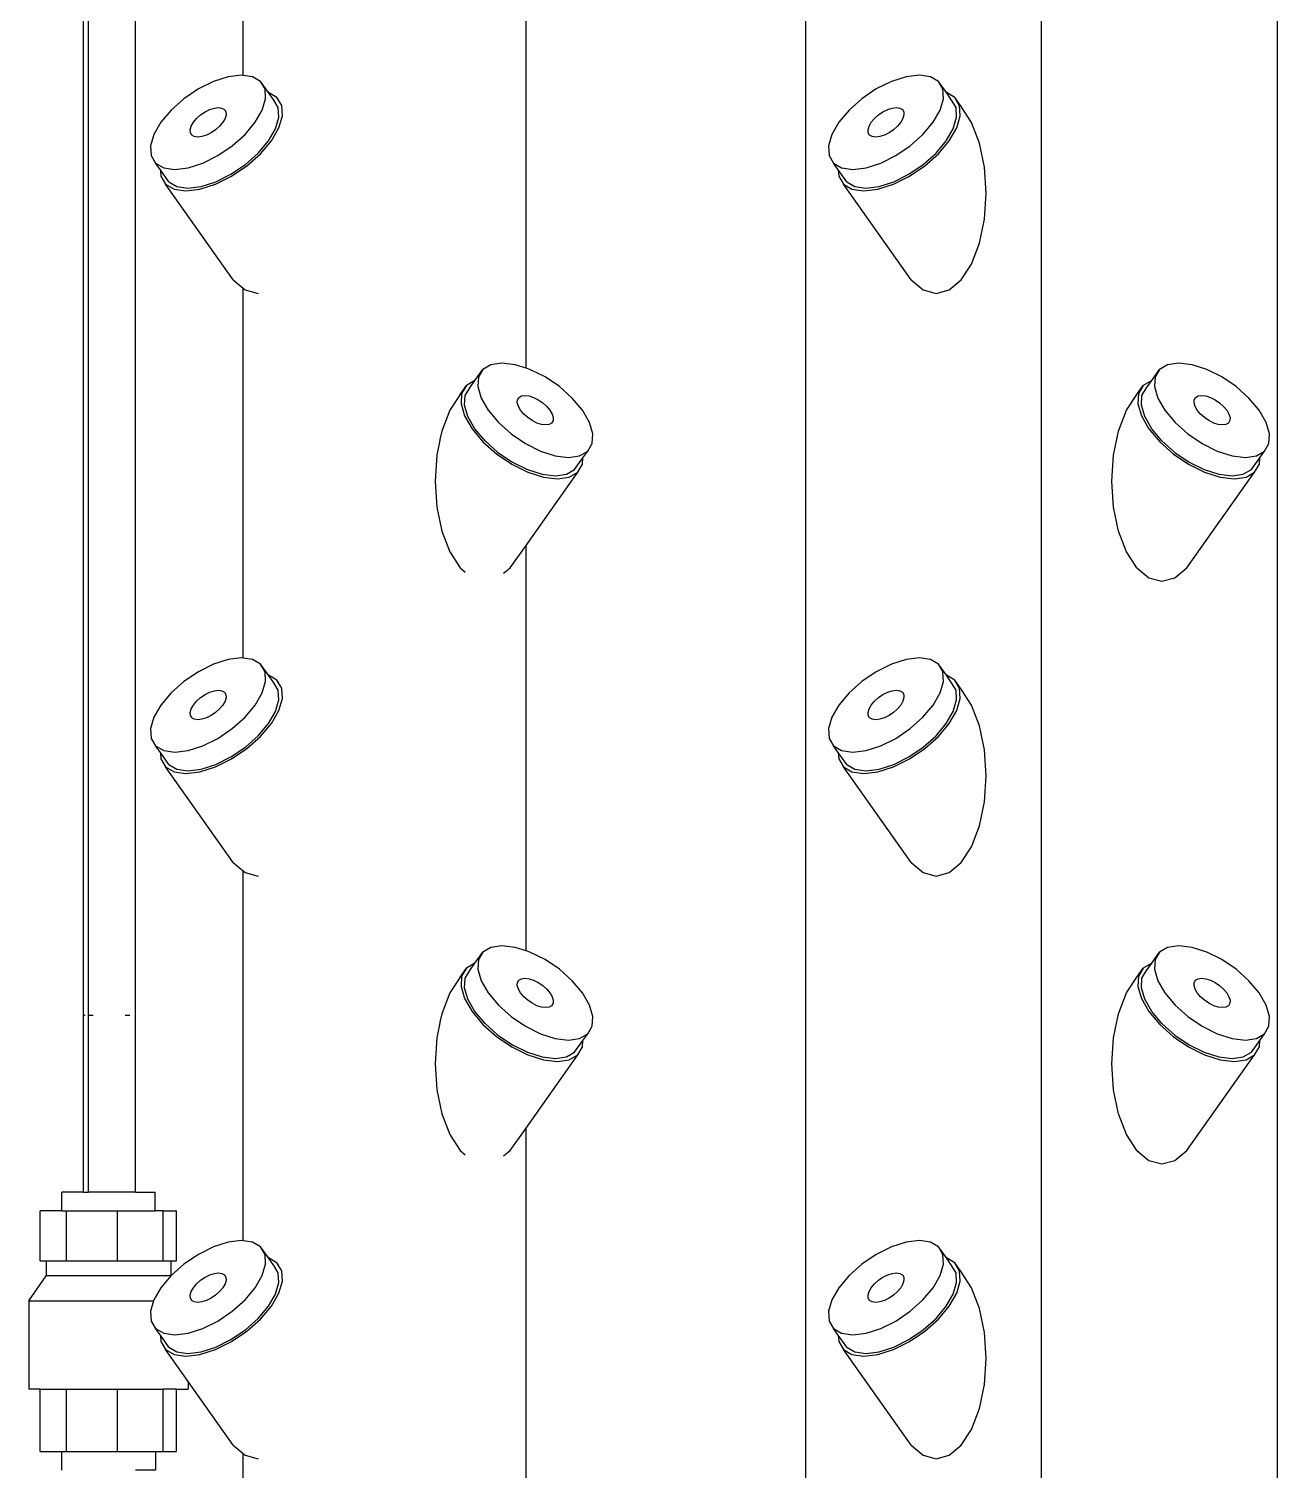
# Model space of a CAD drawing. Header units: metres. Extents: x -175 to 101, y -7 to 93.
# Drawn here: x 1.715 to 2.191, y 1.053 to 1.602 of the extents above; entities that cross this region are included whole.
import ezdxf

# ---------------------------------------------------------------- set-up
doc = ezdxf.new("R2010")
doc.units = ezdxf.units.M

msp = doc.modelspace()

# ---------------------------------------------------------------- linework, layer by layer
for p, q in [((1.73591, 1.22628), (1.73588, 2.05981)), ((1.73788, 1.22628), (1.73788, 2.05981)), ((1.75576, 1.15885), (1.75576, 2.05981)), ((2.01103, 0.0428), (2.01103, 1.98869)), ((2.10083, 0.0428), (2.10083, 1.98869)), ((2.19064, 1.98869), (2.19064, 0.0428)), ((1.7967, 1.5843), (1.7967, 1.72525)), ((1.9045, 1.47276), (1.9045, 1.6272)), ((1.78541, 1.58198), (1.77967, 1.57912)), ((1.79101, 1.58377), (1.78541, 1.58198)), ((1.79609, 1.58439), (1.79101, 1.58377)), ((1.7967, 1.5843), (1.79609, 1.58439)), ((1.80031, 1.58377), (1.7967, 1.5843)), ((1.80337, 1.58198), (1.80031, 1.58377)), ((1.80507, 1.57912), (1.80337, 1.58198)), ((1.80637, 1.57779), (1.80337, 1.58198)), ((2.04366, 1.58198), (2.03792, 1.57912)), ((2.04926, 1.58377), (2.04366, 1.58198)), ((2.05434, 1.58439), (2.04926, 1.58377)), ((2.05855, 1.58377), (2.05434, 1.58439)), ((2.06162, 1.58198), (2.05855, 1.58377)), ((2.06332, 1.57912), (2.06162, 1.58198)), ((2.06461, 1.57779), (2.06162, 1.58198)), ((1.77967, 1.57912), (1.77419, 1.5754)), ((1.8053, 1.5754), (1.80507, 1.57912)), ((1.80637, 1.57779), (1.80633, 1.57779)), ((1.80962, 1.57588), (1.80637, 1.57779)), ((1.80837, 1.57491), (1.80637, 1.57779)), ((2.03792, 1.57912), (2.03243, 1.5754)), ((2.06354, 1.5754), (2.06332, 1.57912)), ((2.06461, 1.57779), (2.06458, 1.57779)), ((2.06787, 1.57588), (2.06461, 1.57779)), ((2.06662, 1.57491), (2.06461, 1.57779)), ((1.76933, 1.57107), (1.76543, 1.56642)), ((1.77419, 1.5754), (1.76933, 1.57107)), ((1.78223, 1.57039), (1.78402, 1.57129)), ((1.78402, 1.57129), (1.78577, 1.57185)), ((1.78577, 1.57185), (1.78736, 1.57204)), ((1.78736, 1.57204), (1.78868, 1.57185)), ((1.78868, 1.57185), (1.78964, 1.57129)), ((1.78964, 1.57129), (1.79017, 1.57039)), ((1.80135, 1.56642), (1.80403, 1.57107)), ((1.80403, 1.57107), (1.8053, 1.5754)), ((1.81007, 1.57205), (1.80837, 1.57491)), ((1.81143, 1.57285), (1.80962, 1.57588)), ((1.81026, 1.57497), (1.80962, 1.57588)), ((1.8103, 1.56833), (1.81007, 1.57205)), ((1.81167, 1.5689), (1.81143, 1.57285)), ((2.02758, 1.57107), (2.02368, 1.56642)), ((2.03243, 1.5754), (2.02758, 1.57107)), ((2.04048, 1.57039), (2.04227, 1.57129)), ((2.04227, 1.57129), (2.04402, 1.57185)), ((2.04402, 1.57185), (2.04561, 1.57204)), ((2.04561, 1.57204), (2.04693, 1.57185)), ((2.04693, 1.57185), (2.04788, 1.57129)), ((2.04788, 1.57129), (2.04841, 1.57039)), ((2.0596, 1.56642), (2.06227, 1.57107)), ((2.06227, 1.57107), (2.06354, 1.5754)), ((2.06832, 1.57205), (2.06662, 1.57491)), ((2.06967, 1.57285), (2.06787, 1.57588)), ((2.07028, 1.57246), (2.06787, 1.57588)), ((2.06854, 1.56833), (2.06832, 1.57205)), ((2.06991, 1.5689), (2.06967, 1.57285)), ((2.07423, 1.5664), (2.07028, 1.57246)), ((1.76543, 1.56642), (1.76276, 1.56178)), ((1.77694, 1.56497), (1.77778, 1.56642)), ((1.77778, 1.56642), (1.779, 1.56788)), ((1.779, 1.56788), (1.78052, 1.56923)), ((1.78052, 1.56923), (1.78223, 1.57039)), ((1.789, 1.56642), (1.78779, 1.56497)), ((1.78984, 1.56788), (1.789, 1.56642)), ((1.79024, 1.56923), (1.78984, 1.56788)), ((1.79017, 1.57039), (1.79024, 1.56923)), ((1.79745, 1.56178), (1.80135, 1.56642)), ((1.80903, 1.564), (1.8103, 1.56833)), ((1.81032, 1.56429), (1.81167, 1.5689)), ((2.02368, 1.56642), (2.021, 1.56178)), ((2.03519, 1.56497), (2.03603, 1.56642)), ((2.03603, 1.56642), (2.03724, 1.56788)), ((2.03724, 1.56788), (2.03876, 1.56923)), ((2.03876, 1.56923), (2.04048, 1.57039)), ((2.04725, 1.56642), (2.04603, 1.56497)), ((2.04809, 1.56788), (2.04725, 1.56642)), ((2.04848, 1.56923), (2.04809, 1.56788)), ((2.04841, 1.57039), (2.04848, 1.56923)), ((2.0557, 1.56178), (2.0596, 1.56642)), ((2.06727, 1.564), (2.06854, 1.56833)), ((2.06856, 1.56429), (2.06991, 1.5689)), ((2.07727, 1.55849), (2.07423, 1.5664)), ((1.76276, 1.56178), (1.76149, 1.55744)), ((1.77655, 1.56362), (1.77694, 1.56497)), ((1.77662, 1.56246), (1.77655, 1.56362)), ((1.77715, 1.56156), (1.77662, 1.56246)), ((1.77811, 1.561), (1.77715, 1.56156)), ((1.77942, 1.56081), (1.77811, 1.561)), ((1.78101, 1.561), (1.77942, 1.56081)), ((1.78276, 1.56156), (1.78101, 1.561)), ((1.78455, 1.56246), (1.78276, 1.56156)), ((1.78627, 1.56362), (1.78455, 1.56246)), ((1.78779, 1.56497), (1.78627, 1.56362)), ((1.7926, 1.55744), (1.79745, 1.56178)), ((1.80635, 1.55935), (1.80903, 1.564)), ((1.80748, 1.55935), (1.81032, 1.56429)), ((2.021, 1.56178), (2.01973, 1.55744)), ((2.03479, 1.56362), (2.03519, 1.56497)), ((2.03486, 1.56246), (2.03479, 1.56362)), ((2.0354, 1.56156), (2.03486, 1.56246)), ((2.03635, 1.561), (2.0354, 1.56156)), ((2.03767, 1.56081), (2.03635, 1.561)), ((2.03926, 1.561), (2.03767, 1.56081)), ((2.04101, 1.56156), (2.03926, 1.561)), ((2.0428, 1.56246), (2.04101, 1.56156)), ((2.04452, 1.56362), (2.0428, 1.56246)), ((2.04603, 1.56497), (2.04452, 1.56362)), ((2.05084, 1.55744), (2.0557, 1.56178)), ((2.0646, 1.55935), (2.06727, 1.564)), ((2.06572, 1.55935), (2.06856, 1.56429)), ((1.76149, 1.55744), (1.76171, 1.55372)), ((1.78711, 1.55372), (1.7926, 1.55744)), ((1.7976, 1.55037), (1.80245, 1.55471)), ((1.79817, 1.54981), (1.80333, 1.55441)), ((1.80245, 1.55471), (1.80635, 1.55935)), ((1.80333, 1.55441), (1.80748, 1.55935)), ((2.01973, 1.55744), (2.01996, 1.55372)), ((2.04536, 1.55372), (2.05084, 1.55744)), ((2.05584, 1.55037), (2.0607, 1.55471)), ((2.05642, 1.54981), (2.06158, 1.55441)), ((2.0607, 1.55471), (2.0646, 1.55935)), ((2.06158, 1.55441), (2.06572, 1.55935)), ((2.07917, 1.54929), (2.07727, 1.55849)), ((1.76171, 1.55372), (1.76341, 1.55087)), ((1.76341, 1.55087), (1.76648, 1.54908)), ((1.76521, 1.54833), (1.76341, 1.55087)), ((1.76648, 1.54908), (1.77069, 1.54846)), ((1.77069, 1.54846), (1.77577, 1.54908)), ((1.77577, 1.54908), (1.78137, 1.55087)), ((1.78137, 1.55087), (1.78711, 1.55372)), ((1.79211, 1.54665), (1.7976, 1.55037)), ((1.79234, 1.54586), (1.79817, 1.54981)), ((2.01996, 1.55372), (2.02166, 1.55087)), ((2.02166, 1.55087), (2.02472, 1.54908)), ((2.02345, 1.54833), (2.02166, 1.55087)), ((2.02472, 1.54908), (2.02894, 1.54846)), ((2.02894, 1.54846), (2.03402, 1.54908)), ((2.03402, 1.54908), (2.03962, 1.55087)), ((2.03962, 1.55087), (2.04536, 1.55372)), ((2.05036, 1.54665), (2.05584, 1.55037)), ((2.05059, 1.54586), (2.05642, 1.54981)), ((2.07982, 1.53941), (2.07917, 1.54929)), ((1.76521, 1.54833), (1.76536, 1.54586)), ((1.76841, 1.5438), (1.76521, 1.54833)), ((1.76536, 1.54586), (1.76716, 1.54283)), ((1.76841, 1.5438), (1.77148, 1.54201)), ((1.78077, 1.54201), (1.78637, 1.5438)), ((1.78625, 1.54283), (1.79234, 1.54586)), ((1.78637, 1.5438), (1.79211, 1.54665)), ((2.02345, 1.54833), (2.0236, 1.54586)), ((2.02666, 1.5438), (2.02345, 1.54833)), ((2.0236, 1.54586), (2.02541, 1.54283)), ((2.02666, 1.5438), (2.02972, 1.54201)), ((2.03902, 1.54201), (2.04462, 1.5438)), ((2.04449, 1.54283), (2.05059, 1.54586)), ((2.04462, 1.5438), (2.05036, 1.54665)), ((1.76716, 1.54283), (1.77042, 1.54092)), ((1.79295, 1.50636), (1.76716, 1.54283)), ((1.77042, 1.54092), (1.7749, 1.54027)), ((1.77148, 1.54201), (1.77569, 1.54139)), ((1.7749, 1.54027), (1.7803, 1.54092)), ((1.77569, 1.54139), (1.78077, 1.54201)), ((1.7803, 1.54092), (1.78625, 1.54283)), ((2.02541, 1.54283), (2.02867, 1.54092)), ((2.0512, 1.50636), (2.02541, 1.54283)), ((2.02867, 1.54092), (2.03315, 1.54027)), ((2.02972, 1.54201), (2.03394, 1.54139)), ((2.03315, 1.54027), (2.03854, 1.54092)), ((2.03394, 1.54139), (2.03902, 1.54201)), ((2.03854, 1.54092), (2.04449, 1.54283)), ((2.07917, 1.52952), (2.07982, 1.53941)), ((2.07727, 1.52033), (2.07917, 1.52952)), ((2.07423, 1.51242), (2.07727, 1.52033)), ((2.07028, 1.50636), (2.07423, 1.51242)), ((1.79295, 1.50636), (1.7967, 1.50325)), ((2.0512, 1.50636), (2.0558, 1.50255)), ((2.06568, 1.50255), (2.07028, 1.50636)), ((1.7967, 1.3623), (1.7967, 1.50325)), ((1.7967, 1.50325), (1.79755, 1.50255)), ((1.79755, 1.50255), (1.80249, 1.50125)), ((2.0558, 1.50255), (2.06074, 1.50125)), ((2.06074, 1.50125), (2.06568, 1.50255)), ((1.88504, 1.46809), (1.88804, 1.47228)), ((1.88804, 1.47228), (1.88634, 1.46943)), ((1.8911, 1.47407), (1.88804, 1.47228)), ((1.89532, 1.47469), (1.8911, 1.47407)), ((1.9004, 1.47407), (1.89532, 1.47469)), ((1.9045, 1.47276), (1.9004, 1.47407)), ((1.906, 1.47228), (1.9045, 1.47276)), ((1.91174, 1.46943), (1.906, 1.47228)), ((2.14285, 1.46809), (2.14584, 1.47228)), ((2.14584, 1.47228), (2.14414, 1.46943)), ((2.14891, 1.47407), (2.14584, 1.47228)), ((2.15312, 1.47469), (2.14891, 1.47407)), ((2.1582, 1.47407), (2.15312, 1.47469)), ((2.16381, 1.47228), (2.1582, 1.47407)), ((2.16954, 1.46943), (2.16381, 1.47228)), ((1.88504, 1.46809), (1.88179, 1.46618)), ((1.88304, 1.46521), (1.88504, 1.46809)), ((1.88508, 1.46809), (1.88504, 1.46809)), ((1.88634, 1.46943), (1.88611, 1.46571)), ((1.91722, 1.46571), (1.91174, 1.46943)), ((2.14285, 1.46809), (2.1396, 1.46618)), ((2.14084, 1.46521), (2.14285, 1.46809)), ((2.14288, 1.46809), (2.14285, 1.46809)), ((2.14414, 1.46943), (2.14392, 1.46571)), ((2.17503, 1.46571), (2.16954, 1.46943)), ((1.87937, 1.46277), (1.87542, 1.4567)), ((1.87937, 1.46277), (1.88179, 1.46618)), ((1.87998, 1.46315), (1.87974, 1.4592)), ((1.88179, 1.46618), (1.87998, 1.46315)), ((1.88111, 1.45863), (1.88134, 1.46235)), ((1.88134, 1.46235), (1.88304, 1.46521)), ((1.88611, 1.46571), (1.88738, 1.46137)), ((1.88738, 1.46137), (1.89006, 1.45673)), ((1.90124, 1.46069), (1.90177, 1.46159)), ((1.90177, 1.46159), (1.90273, 1.46215)), ((1.90273, 1.46215), (1.90405, 1.46234)), ((1.90405, 1.46234), (1.90564, 1.46215)), ((1.90564, 1.46215), (1.90739, 1.46159)), ((1.90739, 1.46159), (1.90918, 1.46069)), ((1.92208, 1.46137), (1.91722, 1.46571)), ((1.92598, 1.45673), (1.92208, 1.46137)), ((2.13323, 1.4567), (2.13718, 1.46277)), ((2.13718, 1.46277), (2.1396, 1.46618)), ((2.13779, 1.46315), (2.13755, 1.4592)), ((2.1396, 1.46618), (2.13779, 1.46315)), ((2.13892, 1.45863), (2.13914, 1.46235)), ((2.13914, 1.46235), (2.14084, 1.46521)), ((2.14392, 1.46571), (2.14519, 1.46137)), ((2.14519, 1.46137), (2.14786, 1.45673)), ((2.15905, 1.46069), (2.15958, 1.46159)), ((2.15958, 1.46159), (2.16054, 1.46215)), ((2.16054, 1.46215), (2.16185, 1.46234)), ((2.16185, 1.46234), (2.16344, 1.46215)), ((2.16344, 1.46215), (2.16519, 1.46159)), ((2.16519, 1.46159), (2.16699, 1.46069)), ((2.17988, 1.46137), (2.17503, 1.46571)), ((2.18378, 1.45673), (2.17988, 1.46137)), ((1.87542, 1.4567), (1.87239, 1.4488)), ((1.87974, 1.4592), (1.88109, 1.45459)), ((1.88238, 1.4543), (1.88111, 1.45863)), ((1.89006, 1.45673), (1.89396, 1.45208)), ((1.90117, 1.45953), (1.90124, 1.46069)), ((1.90157, 1.45818), (1.90117, 1.45953)), ((1.9024, 1.45673), (1.90157, 1.45818)), ((1.90362, 1.45527), (1.9024, 1.45673)), ((1.90514, 1.45392), (1.90362, 1.45527)), ((1.90918, 1.46069), (1.91089, 1.45953)), ((1.91089, 1.45953), (1.91241, 1.45818)), ((1.91241, 1.45818), (1.91363, 1.45673)), ((1.91363, 1.45673), (1.91447, 1.45527)), ((1.91447, 1.45527), (1.91486, 1.45392)), ((1.92865, 1.45208), (1.92598, 1.45673)), ((2.1302, 1.4488), (2.13323, 1.4567)), ((2.13755, 1.4592), (2.1389, 1.45459)), ((2.14019, 1.4543), (2.13892, 1.45863)), ((2.14786, 1.45673), (2.15176, 1.45208)), ((2.15898, 1.45953), (2.15905, 1.46069)), ((2.15937, 1.45818), (2.15898, 1.45953)), ((2.16021, 1.45673), (2.15937, 1.45818)), ((2.16143, 1.45527), (2.16021, 1.45673)), ((2.16295, 1.45392), (2.16143, 1.45527)), ((2.16699, 1.46069), (2.1687, 1.45953)), ((2.1687, 1.45953), (2.17022, 1.45818)), ((2.17022, 1.45818), (2.17144, 1.45673)), ((2.17144, 1.45673), (2.17227, 1.45527)), ((2.17227, 1.45527), (2.17267, 1.45392)), ((2.18646, 1.45208), (2.18378, 1.45673)), ((1.88109, 1.45459), (1.88393, 1.44965)), ((1.88506, 1.44965), (1.88238, 1.4543)), ((1.89396, 1.45208), (1.89881, 1.44774)), ((1.90685, 1.45276), (1.90514, 1.45392)), ((1.90865, 1.45186), (1.90685, 1.45276)), ((1.9104, 1.4513), (1.90865, 1.45186)), ((1.91199, 1.45111), (1.9104, 1.4513)), ((1.9133, 1.4513), (1.91199, 1.45111)), ((1.91426, 1.45186), (1.9133, 1.4513)), ((1.91479, 1.45276), (1.91426, 1.45186)), ((1.91486, 1.45392), (1.91479, 1.45276)), ((1.92992, 1.44774), (1.92865, 1.45208)), ((2.1389, 1.45459), (2.14174, 1.44965)), ((2.14286, 1.44965), (2.14019, 1.4543)), ((2.15176, 1.45208), (2.15662, 1.44774)), ((2.16466, 1.45276), (2.16295, 1.45392)), ((2.16645, 1.45186), (2.16466, 1.45276)), ((2.1682, 1.4513), (2.16645, 1.45186)), ((2.16979, 1.45111), (2.1682, 1.4513)), ((2.17111, 1.4513), (2.16979, 1.45111)), ((2.17207, 1.45186), (2.17111, 1.4513)), ((2.1726, 1.45276), (2.17207, 1.45186)), ((2.17267, 1.45392), (2.1726, 1.45276)), ((2.18773, 1.44774), (2.18646, 1.45208)), ((1.87166, 1.44529), (1.87048, 1.43959)), ((1.87183, 1.44609), (1.87166, 1.44529)), ((1.87169, 1.44579), (1.87166, 1.44529)), ((1.87239, 1.4488), (1.87183, 1.44609)), ((1.88393, 1.44965), (1.88808, 1.44472)), ((1.88896, 1.44501), (1.88506, 1.44965)), ((1.88808, 1.44472), (1.89324, 1.44011)), ((1.88896, 1.44501), (1.89381, 1.44067)), ((1.89881, 1.44774), (1.9043, 1.44403)), ((1.9297, 1.44403), (1.92992, 1.44774)), ((2.12829, 1.43959), (2.1302, 1.4488)), ((2.14174, 1.44965), (2.14588, 1.44472)), ((2.14676, 1.44501), (2.14286, 1.44965)), ((2.14588, 1.44472), (2.15104, 1.44011)), ((2.14676, 1.44501), (2.15162, 1.44067)), ((2.15662, 1.44774), (2.1621, 1.44403)), ((2.1875, 1.44403), (2.18773, 1.44774)), ((1.87048, 1.43959), (1.86983, 1.42971)), ((1.89324, 1.44011), (1.89906, 1.43616)), ((1.89381, 1.44067), (1.8993, 1.43695)), ((1.9043, 1.44403), (1.91004, 1.44117)), ((1.91004, 1.44117), (1.91564, 1.43938)), ((1.91564, 1.43938), (1.92072, 1.43876)), ((1.92072, 1.43876), (1.92493, 1.43938)), ((1.92493, 1.43938), (1.928, 1.44117)), ((1.9262, 1.43863), (1.928, 1.44117)), ((1.928, 1.44117), (1.9297, 1.44403)), ((2.12764, 1.42971), (2.12829, 1.43959)), ((2.15104, 1.44011), (2.15687, 1.43616)), ((2.15162, 1.44067), (2.1571, 1.43695)), ((2.1621, 1.44403), (2.16784, 1.44117)), ((2.16784, 1.44117), (2.17344, 1.43938)), ((2.17344, 1.43938), (2.17852, 1.43876)), ((2.17852, 1.43876), (2.18274, 1.43938)), ((2.18274, 1.43938), (2.1858, 1.44117)), ((2.18401, 1.43863), (2.1858, 1.44117)), ((2.1858, 1.44117), (2.1875, 1.44403)), ((1.89906, 1.43616), (1.90516, 1.43313)), ((1.8993, 1.43695), (1.90504, 1.4341)), ((1.90504, 1.4341), (1.91064, 1.43231)), ((1.91993, 1.43231), (1.923, 1.4341)), ((1.923, 1.4341), (1.9262, 1.43863)), ((1.92424, 1.43313), (1.92605, 1.43616)), ((1.92605, 1.43616), (1.9262, 1.43863)), ((2.15687, 1.43616), (2.16297, 1.43313)), ((2.1571, 1.43695), (2.16284, 1.4341)), ((2.16284, 1.4341), (2.16844, 1.43231)), ((2.17774, 1.43231), (2.1808, 1.4341)), ((2.1808, 1.4341), (2.18401, 1.43863)), ((2.18205, 1.43313), (2.18386, 1.43616)), ((2.18386, 1.43616), (2.18401, 1.43863)), ((1.86983, 1.42971), (1.87048, 1.41983)), ((1.9045, 1.4052), (1.92424, 1.43313)), ((1.90516, 1.43313), (1.91111, 1.43122)), ((1.91064, 1.43231), (1.91572, 1.43169)), ((1.91111, 1.43122), (1.91651, 1.43057)), ((1.91572, 1.43169), (1.91993, 1.43231)), ((1.91651, 1.43057), (1.92099, 1.43122)), ((1.92099, 1.43122), (1.92424, 1.43313)), ((2.12829, 1.41983), (2.12764, 1.42971)), ((2.15626, 1.39666), (2.18205, 1.43313)), ((2.16297, 1.43313), (2.16892, 1.43122)), ((2.16844, 1.43231), (2.17352, 1.43169)), ((2.16892, 1.43122), (2.17432, 1.43057)), ((2.17352, 1.43169), (2.17774, 1.43231)), ((2.17432, 1.43057), (2.1788, 1.43122)), ((2.1788, 1.43122), (2.18205, 1.43313)), ((1.87048, 1.41983), (1.87239, 1.41063)), ((2.1302, 1.41063), (2.12829, 1.41983)), ((1.87239, 1.41063), (1.87542, 1.40272)), ((2.13323, 1.40272), (2.1302, 1.41063)), ((1.87542, 1.40272), (1.87937, 1.39666)), ((1.89846, 1.39666), (1.9045, 1.4052)), ((1.9045, 1.25076), (1.9045, 1.4052)), ((2.13718, 1.39666), (2.13323, 1.40272)), ((1.87937, 1.39666), (1.88129, 1.39507)), ((1.89598, 1.39461), (1.89846, 1.39666)), ((2.13718, 1.39666), (2.14178, 1.39285)), ((2.15166, 1.39285), (2.15626, 1.39666)), ((2.14178, 1.39285), (2.14672, 1.39155)), ((2.14672, 1.39155), (2.15166, 1.39285)), ((1.79609, 1.36239), (1.79101, 1.36177)), ((1.7967, 1.3623), (1.79609, 1.36239)), ((1.80031, 1.36177), (1.7967, 1.3623)), ((2.05434, 1.36239), (2.04926, 1.36177)), ((2.05855, 1.36177), (2.05434, 1.36239)), ((1.77967, 1.35712), (1.77419, 1.3534)), ((1.78541, 1.35998), (1.77967, 1.35712)), ((1.79101, 1.36177), (1.78541, 1.35998)), ((1.80337, 1.35998), (1.80031, 1.36177)), ((1.80507, 1.35712), (1.80337, 1.35998)), ((1.80637, 1.35579), (1.80337, 1.35998)), ((1.8053, 1.3534), (1.80507, 1.35712)), ((2.03792, 1.35712), (2.03243, 1.3534)), ((2.04366, 1.35998), (2.03792, 1.35712)), ((2.04926, 1.36177), (2.04366, 1.35998)), ((2.06162, 1.35998), (2.05855, 1.36177)), ((2.06332, 1.35712), (2.06162, 1.35998)), ((2.06461, 1.35579), (2.06162, 1.35998)), ((2.06354, 1.3534), (2.06332, 1.35712)), ((1.77419, 1.3534), (1.76933, 1.34907)), ((1.80403, 1.34907), (1.8053, 1.3534)), ((1.80637, 1.35579), (1.80633, 1.35579)), ((1.80962, 1.35388), (1.80637, 1.35579)), ((1.80837, 1.35291), (1.80637, 1.35579)), ((1.81007, 1.35005), (1.80837, 1.35291)), ((1.81143, 1.35085), (1.80962, 1.35388)), ((1.81026, 1.35297), (1.80962, 1.35388)), ((2.03243, 1.3534), (2.02758, 1.34907)), ((2.06227, 1.34907), (2.06354, 1.3534)), ((2.06461, 1.35579), (2.06458, 1.35579)), ((2.06787, 1.35388), (2.06461, 1.35579)), ((2.06662, 1.35291), (2.06461, 1.35579)), ((2.06832, 1.35005), (2.06662, 1.35291)), ((2.06967, 1.35085), (2.06787, 1.35388)), ((2.07028, 1.35046), (2.06787, 1.35388)), ((1.76933, 1.34907), (1.76543, 1.34442)), ((1.77778, 1.34442), (1.779, 1.34588)), ((1.779, 1.34588), (1.78052, 1.34723)), ((1.78052, 1.34723), (1.78223, 1.34839)), ((1.78223, 1.34839), (1.78402, 1.34929)), ((1.78402, 1.34929), (1.78577, 1.34985)), ((1.78577, 1.34985), (1.78736, 1.35004)), ((1.78736, 1.35004), (1.78868, 1.34985)), ((1.78868, 1.34985), (1.78964, 1.34929)), ((1.78984, 1.34588), (1.789, 1.34442)), ((1.78964, 1.34929), (1.79017, 1.34839)), ((1.79024, 1.34723), (1.78984, 1.34588)), ((1.79017, 1.34839), (1.79024, 1.34723)), ((1.80135, 1.34442), (1.80403, 1.34907)), ((1.80903, 1.342), (1.8103, 1.34633)), ((1.8103, 1.34633), (1.81007, 1.35005)), ((1.81032, 1.34229), (1.81167, 1.3469)), ((1.81167, 1.3469), (1.81143, 1.35085)), ((2.02758, 1.34907), (2.02368, 1.34442)), ((2.03603, 1.34442), (2.03724, 1.34588)), ((2.03724, 1.34588), (2.03876, 1.34723)), ((2.03876, 1.34723), (2.04048, 1.34839)), ((2.04048, 1.34839), (2.04227, 1.34929)), ((2.04227, 1.34929), (2.04402, 1.34985)), ((2.04402, 1.34985), (2.04561, 1.35004)), ((2.04561, 1.35004), (2.04693, 1.34985)), ((2.04693, 1.34985), (2.04788, 1.34929)), ((2.04809, 1.34588), (2.04725, 1.34442)), ((2.04788, 1.34929), (2.04841, 1.34839)), ((2.04848, 1.34723), (2.04809, 1.34588)), ((2.04841, 1.34839), (2.04848, 1.34723)), ((2.0596, 1.34442), (2.06227, 1.34907)), ((2.06727, 1.342), (2.06854, 1.34633)), ((2.06854, 1.34633), (2.06832, 1.35005)), ((2.06856, 1.34229), (2.06991, 1.3469)), ((2.06991, 1.3469), (2.06967, 1.35085)), ((2.07423, 1.3444), (2.07028, 1.35046)), ((1.76543, 1.34442), (1.76276, 1.33978)), ((1.77655, 1.34162), (1.77694, 1.34297)), ((1.77662, 1.34046), (1.77655, 1.34162)), ((1.77715, 1.33956), (1.77662, 1.34046)), ((1.77694, 1.34297), (1.77778, 1.34442)), ((1.78455, 1.34046), (1.78276, 1.33956)), ((1.78627, 1.34162), (1.78455, 1.34046)), ((1.78779, 1.34297), (1.78627, 1.34162)), ((1.789, 1.34442), (1.78779, 1.34297)), ((1.79745, 1.33978), (1.80135, 1.34442)), ((1.80635, 1.33735), (1.80903, 1.342)), ((1.80748, 1.33735), (1.81032, 1.34229)), ((2.02368, 1.34442), (2.021, 1.33978)), ((2.03479, 1.34162), (2.03519, 1.34297)), ((2.03486, 1.34046), (2.03479, 1.34162)), ((2.0354, 1.33956), (2.03486, 1.34046)), ((2.03519, 1.34297), (2.03603, 1.34442)), ((2.0428, 1.34046), (2.04101, 1.33956)), ((2.04452, 1.34162), (2.0428, 1.34046)), ((2.04603, 1.34297), (2.04452, 1.34162)), ((2.04725, 1.34442), (2.04603, 1.34297)), ((2.0557, 1.33978), (2.0596, 1.34442)), ((2.0646, 1.33735), (2.06727, 1.342)), ((2.06572, 1.33735), (2.06856, 1.34229)), ((2.07727, 1.33649), (2.07423, 1.3444)), ((1.76276, 1.33978), (1.76149, 1.33544)), ((1.76149, 1.33544), (1.76171, 1.33172)), ((1.77811, 1.339), (1.77715, 1.33956)), ((1.77942, 1.33881), (1.77811, 1.339)), ((1.78101, 1.339), (1.77942, 1.33881)), ((1.78276, 1.33956), (1.78101, 1.339)), ((1.78711, 1.33172), (1.7926, 1.33544)), ((1.7926, 1.33544), (1.79745, 1.33978)), ((1.80245, 1.33271), (1.80635, 1.33735)), ((1.80333, 1.33241), (1.80748, 1.33735)), ((2.021, 1.33978), (2.01973, 1.33544)), ((2.01973, 1.33544), (2.01996, 1.33172)), ((2.03635, 1.339), (2.0354, 1.33956)), ((2.03767, 1.33881), (2.03635, 1.339)), ((2.03926, 1.339), (2.03767, 1.33881)), ((2.04101, 1.33956), (2.03926, 1.339)), ((2.04536, 1.33172), (2.05084, 1.33544)), ((2.05084, 1.33544), (2.0557, 1.33978)), ((2.0607, 1.33271), (2.0646, 1.33735)), ((2.06158, 1.33241), (2.06572, 1.33735)), ((2.07917, 1.32729), (2.07727, 1.33649)), ((1.76171, 1.33172), (1.76341, 1.32887)), ((1.78137, 1.32887), (1.78711, 1.33172)), ((1.7976, 1.32837), (1.80245, 1.33271)), ((1.79817, 1.32781), (1.80333, 1.33241)), ((2.01996, 1.33172), (2.02166, 1.32887)), ((2.03962, 1.32887), (2.04536, 1.33172)), ((2.05584, 1.32837), (2.0607, 1.33271)), ((2.05642, 1.32781), (2.06158, 1.33241)), ((1.76341, 1.32887), (1.76648, 1.32708)), ((1.76521, 1.32633), (1.76341, 1.32887)), ((1.76521, 1.32633), (1.76536, 1.32386)), ((1.76841, 1.3218), (1.76521, 1.32633)), ((1.76536, 1.32386), (1.76716, 1.32083)), ((1.76648, 1.32708), (1.77069, 1.32646)), ((1.77069, 1.32646), (1.77577, 1.32708)), ((1.77577, 1.32708), (1.78137, 1.32887)), ((1.78625, 1.32083), (1.79234, 1.32386)), ((1.78637, 1.3218), (1.79211, 1.32465)), ((1.79211, 1.32465), (1.7976, 1.32837)), ((1.79234, 1.32386), (1.79817, 1.32781)), ((2.02166, 1.32887), (2.02472, 1.32708)), ((2.02345, 1.32633), (2.02166, 1.32887)), ((2.02345, 1.32633), (2.0236, 1.32386)), ((2.02666, 1.3218), (2.02345, 1.32633)), ((2.0236, 1.32386), (2.02541, 1.32083)), ((2.02472, 1.32708), (2.02894, 1.32646)), ((2.02894, 1.32646), (2.03402, 1.32708)), ((2.03402, 1.32708), (2.03962, 1.32887)), ((2.04449, 1.32083), (2.05059, 1.32386)), ((2.04462, 1.3218), (2.05036, 1.32465)), ((2.05036, 1.32465), (2.05584, 1.32837)), ((2.05059, 1.32386), (2.05642, 1.32781)), ((2.07982, 1.31741), (2.07917, 1.32729)), ((1.76716, 1.32083), (1.77042, 1.31892)), ((1.79295, 1.28436), (1.76716, 1.32083)), ((1.76841, 1.3218), (1.77148, 1.32001)), ((1.77042, 1.31892), (1.7749, 1.31827)), ((1.77148, 1.32001), (1.77569, 1.31939)), ((1.7749, 1.31827), (1.7803, 1.31892)), ((1.77569, 1.31939), (1.78077, 1.32001)), ((1.7803, 1.31892), (1.78625, 1.32083)), ((1.78077, 1.32001), (1.78637, 1.3218)), ((2.02541, 1.32083), (2.02867, 1.31892)), ((2.0512, 1.28436), (2.02541, 1.32083)), ((2.02666, 1.3218), (2.02972, 1.32001)), ((2.02867, 1.31892), (2.03315, 1.31827)), ((2.02972, 1.32001), (2.03394, 1.31939)), ((2.03315, 1.31827), (2.03854, 1.31892)), ((2.03394, 1.31939), (2.03902, 1.32001)), ((2.03854, 1.31892), (2.04449, 1.32083)), ((2.03902, 1.32001), (2.04462, 1.3218)), ((2.07917, 1.30752), (2.07982, 1.31741)), ((2.07727, 1.29833), (2.07917, 1.30752)), ((2.07423, 1.29042), (2.07727, 1.29833)), ((2.07028, 1.28436), (2.07423, 1.29042)), ((1.79295, 1.28436), (1.7967, 1.28125)), ((1.7967, 1.1403), (1.7967, 1.28125)), ((1.7967, 1.28125), (1.79755, 1.28055)), ((1.79755, 1.28055), (1.80249, 1.27925)), ((2.0512, 1.28436), (2.0558, 1.28055)), ((2.0558, 1.28055), (2.06074, 1.27925)), ((2.06074, 1.27925), (2.06568, 1.28055)), ((2.06568, 1.28055), (2.07028, 1.28436)), ((1.89532, 1.25269), (1.8911, 1.25207)), ((1.9004, 1.25207), (1.89532, 1.25269)), ((2.15312, 1.25269), (2.14891, 1.25207)), ((2.1582, 1.25207), (2.15312, 1.25269)), ((1.88504, 1.24609), (1.88804, 1.25028)), ((1.88634, 1.24743), (1.88611, 1.24371)), ((1.88804, 1.25028), (1.88634, 1.24743)), ((1.8911, 1.25207), (1.88804, 1.25028)), ((1.9045, 1.25076), (1.9004, 1.25207)), ((1.906, 1.25028), (1.9045, 1.25076)), ((1.91174, 1.24743), (1.906, 1.25028)), ((1.91722, 1.24371), (1.91174, 1.24743)), ((2.14285, 1.24609), (2.14584, 1.25028)), ((2.14414, 1.24743), (2.14392, 1.24371)), ((2.14584, 1.25028), (2.14414, 1.24743)), ((2.14891, 1.25207), (2.14584, 1.25028)), ((2.16381, 1.25028), (2.1582, 1.25207)), ((2.16954, 1.24743), (2.16381, 1.25028)), ((2.17503, 1.24371), (2.16954, 1.24743)), ((1.87937, 1.24077), (1.88179, 1.24418)), ((1.87998, 1.24115), (1.87974, 1.2372)), ((1.88179, 1.24418), (1.87998, 1.24115)), ((1.88134, 1.24035), (1.88304, 1.24321)), ((1.88504, 1.24609), (1.88179, 1.24418)), ((1.88304, 1.24321), (1.88504, 1.24609)), ((1.88508, 1.24609), (1.88504, 1.24609)), ((1.88611, 1.24371), (1.88738, 1.23937)), ((1.92208, 1.23937), (1.91722, 1.24371)), ((2.13718, 1.24077), (2.1396, 1.24418)), ((2.13779, 1.24115), (2.13755, 1.2372)), ((2.1396, 1.24418), (2.13779, 1.24115)), ((2.13914, 1.24035), (2.14084, 1.24321)), ((2.14285, 1.24609), (2.1396, 1.24418)), ((2.14084, 1.24321), (2.14285, 1.24609)), ((2.14288, 1.24609), (2.14285, 1.24609)), ((2.14392, 1.24371), (2.14519, 1.23937)), ((2.17988, 1.23937), (2.17503, 1.24371)), ((1.87937, 1.24077), (1.87542, 1.2347)), ((1.87974, 1.2372), (1.88109, 1.23259)), ((1.88111, 1.23663), (1.88134, 1.24035)), ((1.88238, 1.2323), (1.88111, 1.23663)), ((1.88738, 1.23937), (1.89006, 1.23473)), ((1.90117, 1.23753), (1.90124, 1.23869)), ((1.90157, 1.23618), (1.90117, 1.23753)), ((1.90124, 1.23869), (1.90177, 1.23959)), ((1.9024, 1.23473), (1.90157, 1.23618)), ((1.90177, 1.23959), (1.90273, 1.24015)), ((1.90273, 1.24015), (1.90405, 1.24034)), ((1.90405, 1.24034), (1.90564, 1.24015)), ((1.90564, 1.24015), (1.90739, 1.23959)), ((1.90739, 1.23959), (1.90918, 1.23869)), ((1.90918, 1.23869), (1.91089, 1.23753)), ((1.91089, 1.23753), (1.91241, 1.23618)), ((1.91241, 1.23618), (1.91363, 1.23473)), ((1.92598, 1.23473), (1.92208, 1.23937)), ((2.13323, 1.2347), (2.13718, 1.24077)), ((2.13755, 1.2372), (2.1389, 1.23259)), ((2.13892, 1.23663), (2.13914, 1.24035)), ((2.14019, 1.2323), (2.13892, 1.23663)), ((2.14519, 1.23937), (2.14786, 1.23473)), ((2.15898, 1.23753), (2.15905, 1.23869)), ((2.15937, 1.23618), (2.15898, 1.23753)), ((2.15905, 1.23869), (2.15958, 1.23959)), ((2.16021, 1.23473), (2.15937, 1.23618)), ((2.15958, 1.23959), (2.16054, 1.24015)), ((2.16054, 1.24015), (2.16185, 1.24034)), ((2.16185, 1.24034), (2.16344, 1.24015)), ((2.16344, 1.24015), (2.16519, 1.23959)), ((2.16519, 1.23959), (2.16699, 1.23869)), ((2.16699, 1.23869), (2.1687, 1.23753)), ((2.1687, 1.23753), (2.17022, 1.23618)), ((2.17022, 1.23618), (2.17144, 1.23473)), ((2.18378, 1.23473), (2.17988, 1.23937)), ((1.87542, 1.2347), (1.87239, 1.2268)), ((1.88109, 1.23259), (1.88393, 1.22765)), ((1.88506, 1.22765), (1.88238, 1.2323)), ((1.89006, 1.23473), (1.89396, 1.23008)), ((1.90362, 1.23327), (1.9024, 1.23473)), ((1.90514, 1.23192), (1.90362, 1.23327)), ((1.90685, 1.23076), (1.90514, 1.23192)), ((1.90865, 1.22986), (1.90685, 1.23076)), ((1.91363, 1.23473), (1.91447, 1.23327)), ((1.91479, 1.23076), (1.91426, 1.22986)), ((1.91447, 1.23327), (1.91486, 1.23192)), ((1.91486, 1.23192), (1.91479, 1.23076)), ((1.92865, 1.23008), (1.92598, 1.23473)), ((2.1302, 1.2268), (2.13323, 1.2347)), ((2.1389, 1.23259), (2.14174, 1.22765)), ((2.14286, 1.22765), (2.14019, 1.2323)), ((2.14786, 1.23473), (2.15176, 1.23008)), ((2.16143, 1.23327), (2.16021, 1.23473)), ((2.16295, 1.23192), (2.16143, 1.23327)), ((2.16466, 1.23076), (2.16295, 1.23192)), ((2.16645, 1.22986), (2.16466, 1.23076)), ((2.17144, 1.23473), (2.17227, 1.23327)), ((2.1726, 1.23076), (2.17207, 1.22986)), ((2.17227, 1.23327), (2.17267, 1.23192)), ((2.17267, 1.23192), (2.1726, 1.23076)), ((2.18646, 1.23008), (2.18378, 1.23473)), ((1.73588, 1.15885), (1.73591, 1.22628)), ((1.73591, 1.15885), (1.73591, 1.22628)), ((1.73591, 1.22628), (1.73651, 1.22628)), ((1.73777, 1.22628), (1.73788, 1.22628)), ((1.73788, 1.15885), (1.73788, 1.22628)), ((1.73788, 1.22628), (1.73958, 1.22628)), ((1.75175, 1.22628), (1.75363, 1.22628)), ((1.87239, 1.2268), (1.87183, 1.22409)), ((1.88393, 1.22765), (1.88808, 1.22272)), ((1.88896, 1.22301), (1.88506, 1.22765)), ((1.89396, 1.23008), (1.89881, 1.22574)), ((1.89881, 1.22574), (1.9043, 1.22203)), ((1.9104, 1.2293), (1.90865, 1.22986)), ((1.91199, 1.22911), (1.9104, 1.2293)), ((1.9133, 1.2293), (1.91199, 1.22911)), ((1.91426, 1.22986), (1.9133, 1.2293)), ((1.92992, 1.22574), (1.92865, 1.23008)), ((1.9297, 1.22203), (1.92992, 1.22574)), ((2.12829, 1.21759), (2.1302, 1.2268)), ((2.14174, 1.22765), (2.14588, 1.22272)), ((2.14676, 1.22301), (2.14286, 1.22765)), ((2.15176, 1.23008), (2.15662, 1.22574)), ((2.15662, 1.22574), (2.1621, 1.22203)), ((2.1682, 1.2293), (2.16645, 1.22986)), ((2.16979, 1.22911), (2.1682, 1.2293)), ((2.17111, 1.2293), (2.16979, 1.22911)), ((2.17207, 1.22986), (2.17111, 1.2293)), ((2.18773, 1.22574), (2.18646, 1.23008)), ((2.1875, 1.22203), (2.18773, 1.22574)), ((1.87166, 1.22329), (1.87048, 1.21759)), ((1.87183, 1.22409), (1.87166, 1.22329)), ((1.87169, 1.22379), (1.87166, 1.22329)), ((1.88808, 1.22272), (1.89324, 1.21811)), ((1.88896, 1.22301), (1.89381, 1.21867)), ((1.9043, 1.22203), (1.91004, 1.21917)), ((1.91004, 1.21917), (1.91564, 1.21738)), ((1.92493, 1.21738), (1.928, 1.21917)), ((1.9262, 1.21663), (1.928, 1.21917)), ((1.928, 1.21917), (1.9297, 1.22203)), ((2.14588, 1.22272), (2.15104, 1.21811)), ((2.14676, 1.22301), (2.15162, 1.21867)), ((2.1621, 1.22203), (2.16784, 1.21917)), ((2.16784, 1.21917), (2.17344, 1.21738)), ((2.18274, 1.21738), (2.1858, 1.21917)), ((2.18401, 1.21663), (2.1858, 1.21917)), ((2.1858, 1.21917), (2.1875, 1.22203)), ((1.87048, 1.21759), (1.86983, 1.20771)), ((1.89324, 1.21811), (1.89906, 1.21416)), ((1.89381, 1.21867), (1.8993, 1.21495)), ((1.89906, 1.21416), (1.90516, 1.21113)), ((1.8993, 1.21495), (1.90504, 1.2121)), ((1.91564, 1.21738), (1.92072, 1.21676)), ((1.92072, 1.21676), (1.92493, 1.21738)), ((1.923, 1.2121), (1.9262, 1.21663)), ((1.92424, 1.21113), (1.92605, 1.21416)), ((1.92605, 1.21416), (1.9262, 1.21663)), ((2.12764, 1.20771), (2.12829, 1.21759)), ((2.15104, 1.21811), (2.15687, 1.21416)), ((2.15162, 1.21867), (2.1571, 1.21495)), ((2.15687, 1.21416), (2.16297, 1.21113)), ((2.1571, 1.21495), (2.16284, 1.2121)), ((2.17344, 1.21738), (2.17852, 1.21676)), ((2.17852, 1.21676), (2.18274, 1.21738)), ((2.1808, 1.2121), (2.18401, 1.21663)), ((2.18205, 1.21113), (2.18386, 1.21416)), ((2.18386, 1.21416), (2.18401, 1.21663)), ((1.9045, 1.1832), (1.92424, 1.21113)), ((1.90504, 1.2121), (1.91064, 1.21031)), ((1.90516, 1.21113), (1.91111, 1.20922)), ((1.91064, 1.21031), (1.91572, 1.20969)), ((1.91111, 1.20922), (1.91651, 1.20857)), ((1.91572, 1.20969), (1.91993, 1.21031)), ((1.91651, 1.20857), (1.92099, 1.20922)), ((1.91993, 1.21031), (1.923, 1.2121)), ((1.92099, 1.20922), (1.92424, 1.21113)), ((2.15626, 1.17466), (2.18205, 1.21113)), ((2.16284, 1.2121), (2.16844, 1.21031)), ((2.16297, 1.21113), (2.16892, 1.20922)), ((2.16844, 1.21031), (2.17352, 1.20969)), ((2.16892, 1.20922), (2.17432, 1.20857)), ((2.17352, 1.20969), (2.17774, 1.21031)), ((2.17432, 1.20857), (2.1788, 1.20922)), ((2.17774, 1.21031), (2.1808, 1.2121)), ((2.1788, 1.20922), (2.18205, 1.21113)), ((1.86983, 1.20771), (1.87048, 1.19783)), ((2.12829, 1.19783), (2.12764, 1.20771)), ((1.87048, 1.19783), (1.87239, 1.18863)), ((2.1302, 1.18863), (2.12829, 1.19783)), ((1.87239, 1.18863), (1.87542, 1.18072)), ((2.13323, 1.18072), (2.1302, 1.18863)), ((1.87542, 1.18072), (1.87937, 1.17466)), ((1.89846, 1.17466), (1.9045, 1.1832)), ((1.9045, 1.02876), (1.9045, 1.1832)), ((2.13718, 1.17466), (2.13323, 1.18072)), ((1.87937, 1.17466), (1.88129, 1.17307)), ((1.89598, 1.17261), (1.89846, 1.17466)), ((2.13718, 1.17466), (2.14178, 1.17085)), ((2.14178, 1.17085), (2.14672, 1.16955)), ((2.14672, 1.16955), (2.15166, 1.17085)), ((2.15166, 1.17085), (2.15626, 1.17466)), ((1.72761, 1.15171), (1.72761, 1.15885)), ((1.73588, 1.15885), (1.72761, 1.15885)), ((1.73591, 1.15885), (1.73588, 1.15885)), ((1.73591, 1.15885), (1.73788, 1.15885)), ((1.75576, 1.15885), (1.73788, 1.15885)), ((1.75576, 1.15885), (1.76327, 1.15885)), ((1.76327, 1.15171), (1.76327, 1.15885)), ((1.71947, 1.13266), (1.71947, 1.15171)), ((1.72761, 1.15171), (1.71947, 1.15171)), ((1.72761, 1.15171), (1.72949, 1.15171)), ((1.72949, 1.15171), (1.74886, 1.15171)), ((1.72949, 1.13266), (1.72949, 1.15171)), ((1.74886, 1.13266), (1.74886, 1.15171)), ((1.74886, 1.15171), (1.76327, 1.15171)), ((1.76622, 1.15171), (1.76327, 1.15171)), ((1.76622, 1.15171), (1.77141, 1.15171)), ((1.76622, 1.13266), (1.76622, 1.15171)), ((1.77141, 1.13266), (1.77141, 1.15171)), ((1.78541, 1.13798), (1.77967, 1.13512)), ((1.79101, 1.13977), (1.78541, 1.13798)), ((1.79609, 1.14039), (1.79101, 1.13977)), ((1.7967, 1.1403), (1.79609, 1.14039)), ((1.80031, 1.13977), (1.7967, 1.1403)), ((1.80337, 1.13798), (1.80031, 1.13977)), ((1.80507, 1.13512), (1.80337, 1.13798)), ((1.80637, 1.13379), (1.80337, 1.13798)), ((2.04366, 1.13798), (2.03792, 1.13512)), ((2.04926, 1.13977), (2.04366, 1.13798)), ((2.05434, 1.14039), (2.04926, 1.13977)), ((2.05855, 1.13977), (2.05434, 1.14039)), ((2.06162, 1.13798), (2.05855, 1.13977)), ((2.06332, 1.13512), (2.06162, 1.13798)), ((2.06461, 1.13379), (2.06162, 1.13798)), ((1.71947, 1.13266), (1.72173, 1.13266)), ((1.72173, 1.13266), (1.72173, 1.12695)), ((1.72173, 1.13266), (1.72949, 1.13266)), ((1.72949, 1.13266), (1.74886, 1.13266)), ((1.74886, 1.13266), (1.76622, 1.13266)), ((1.76622, 1.13266), (1.76914, 1.13266)), ((1.76914, 1.13266), (1.76914, 1.12695)), ((1.76914, 1.13266), (1.77141, 1.13266)), ((1.77419, 1.1314), (1.76933, 1.12707)), ((1.77967, 1.13512), (1.77419, 1.1314)), ((1.80403, 1.12707), (1.8053, 1.1314)), ((1.8053, 1.1314), (1.80507, 1.13512)), ((1.80637, 1.13379), (1.80633, 1.13379)), ((1.80962, 1.13188), (1.80637, 1.13379)), ((1.80837, 1.13091), (1.80637, 1.13379)), ((1.81143, 1.12885), (1.80962, 1.13188)), ((1.81026, 1.13097), (1.80962, 1.13188)), ((2.03243, 1.1314), (2.02758, 1.12707)), ((2.03792, 1.13512), (2.03243, 1.1314)), ((2.06227, 1.12707), (2.06354, 1.1314)), ((2.06354, 1.1314), (2.06332, 1.13512)), ((2.06461, 1.13379), (2.06458, 1.13379)), ((2.06787, 1.13188), (2.06461, 1.13379)), ((2.06662, 1.13091), (2.06461, 1.13379)), ((2.06967, 1.12885), (2.06787, 1.13188)), ((2.07028, 1.12846), (2.06787, 1.13188)), ((1.7151, 1.11742), (1.72173, 1.12695)), ((1.76914, 1.12695), (1.72173, 1.12695)), ((1.76918, 1.12689), (1.76543, 1.12242)), ((1.76918, 1.12689), (1.76914, 1.12695)), ((1.76933, 1.12707), (1.76918, 1.12689)), ((1.78052, 1.12523), (1.78223, 1.12639)), ((1.78223, 1.12639), (1.78402, 1.12729)), ((1.78402, 1.12729), (1.78577, 1.12785)), ((1.78577, 1.12785), (1.78736, 1.12804)), ((1.78736, 1.12804), (1.78868, 1.12785)), ((1.78868, 1.12785), (1.78964, 1.12729)), ((1.78964, 1.12729), (1.79017, 1.12639)), ((1.79017, 1.12639), (1.79024, 1.12523)), ((1.80135, 1.12242), (1.80403, 1.12707)), ((1.81007, 1.12805), (1.80837, 1.13091)), ((1.8103, 1.12433), (1.81007, 1.12805)), ((1.81167, 1.1249), (1.81143, 1.12885)), ((2.02758, 1.12707), (2.02368, 1.12242)), ((2.03876, 1.12523), (2.04048, 1.12639)), ((2.04048, 1.12639), (2.04227, 1.12729)), ((2.04227, 1.12729), (2.04402, 1.12785)), ((2.04402, 1.12785), (2.04561, 1.12804)), ((2.04561, 1.12804), (2.04693, 1.12785)), ((2.04693, 1.12785), (2.04788, 1.12729)), ((2.04788, 1.12729), (2.04841, 1.12639)), ((2.04841, 1.12639), (2.04848, 1.12523)), ((2.0596, 1.12242), (2.06227, 1.12707)), ((2.06832, 1.12805), (2.06662, 1.13091)), ((2.06854, 1.12433), (2.06832, 1.12805)), ((2.06991, 1.1249), (2.06967, 1.12885)), ((2.07423, 1.1224), (2.07028, 1.12846)), ((1.76543, 1.12242), (1.76276, 1.11778)), ((1.77655, 1.11962), (1.77694, 1.12097)), ((1.77694, 1.12097), (1.77778, 1.12242)), ((1.77778, 1.12242), (1.779, 1.12388)), ((1.779, 1.12388), (1.78052, 1.12523)), ((1.78779, 1.12097), (1.78627, 1.11962)), ((1.789, 1.12242), (1.78779, 1.12097)), ((1.78984, 1.12388), (1.789, 1.12242)), ((1.79024, 1.12523), (1.78984, 1.12388)), ((1.79745, 1.11778), (1.80135, 1.12242)), ((1.80748, 1.11535), (1.81032, 1.12029)), ((1.80903, 1.12), (1.8103, 1.12433)), ((1.81032, 1.12029), (1.81167, 1.1249)), ((2.02368, 1.12242), (2.021, 1.11778)), ((2.03479, 1.11962), (2.03519, 1.12097)), ((2.03519, 1.12097), (2.03603, 1.12242)), ((2.03603, 1.12242), (2.03724, 1.12388)), ((2.03724, 1.12388), (2.03876, 1.12523)), ((2.04603, 1.12097), (2.04452, 1.11962)), ((2.04725, 1.12242), (2.04603, 1.12097)), ((2.04809, 1.12388), (2.04725, 1.12242)), ((2.04848, 1.12523), (2.04809, 1.12388)), ((2.0557, 1.11778), (2.0596, 1.12242)), ((2.06572, 1.11535), (2.06856, 1.12029)), ((2.06727, 1.12), (2.06854, 1.12433)), ((2.06856, 1.12029), (2.06991, 1.1249)), ((2.07727, 1.11449), (2.07423, 1.1224)), ((1.7151, 1.11742), (1.7151, 1.0837)), ((1.7151, 1.11742), (1.76265, 1.11742)), ((1.76265, 1.11742), (1.76149, 1.11344)), ((1.76276, 1.11778), (1.76265, 1.11742)), ((1.77662, 1.11846), (1.77655, 1.11962)), ((1.77715, 1.11756), (1.77662, 1.11846)), ((1.77811, 1.117), (1.77715, 1.11756)), ((1.77942, 1.11681), (1.77811, 1.117)), ((1.78101, 1.117), (1.77942, 1.11681)), ((1.78276, 1.11756), (1.78101, 1.117)), ((1.78455, 1.11846), (1.78276, 1.11756)), ((1.78627, 1.11962), (1.78455, 1.11846)), ((1.7926, 1.11344), (1.79745, 1.11778)), ((1.80245, 1.11071), (1.80635, 1.11535)), ((1.80333, 1.11041), (1.80748, 1.11535)), ((1.80635, 1.11535), (1.80903, 1.12)), ((2.021, 1.11778), (2.01973, 1.11344)), ((2.03486, 1.11846), (2.03479, 1.11962)), ((2.0354, 1.11756), (2.03486, 1.11846)), ((2.03635, 1.117), (2.0354, 1.11756)), ((2.03767, 1.11681), (2.03635, 1.117)), ((2.03926, 1.117), (2.03767, 1.11681)), ((2.04101, 1.11756), (2.03926, 1.117)), ((2.0428, 1.11846), (2.04101, 1.11756)), ((2.04452, 1.11962), (2.0428, 1.11846)), ((2.05084, 1.11344), (2.0557, 1.11778)), ((2.0607, 1.11071), (2.0646, 1.11535)), ((2.06158, 1.11041), (2.06572, 1.11535)), ((2.0646, 1.11535), (2.06727, 1.12)), ((1.76149, 1.11344), (1.76171, 1.10972)), ((1.76171, 1.10972), (1.76341, 1.10687)), ((1.78137, 1.10687), (1.78711, 1.10972)), ((1.78711, 1.10972), (1.7926, 1.11344)), ((1.7976, 1.10637), (1.80245, 1.11071)), ((1.79817, 1.10581), (1.80333, 1.11041)), ((2.01973, 1.11344), (2.01996, 1.10972)), ((2.01996, 1.10972), (2.02166, 1.10687)), ((2.03962, 1.10687), (2.04536, 1.10972)), ((2.04536, 1.10972), (2.05084, 1.11344)), ((2.05584, 1.10637), (2.0607, 1.11071)), ((2.05642, 1.10581), (2.06158, 1.11041)), ((2.07917, 1.10529), (2.07727, 1.11449)), ((1.76341, 1.10687), (1.76648, 1.10508)), ((1.76521, 1.10433), (1.76341, 1.10687)), ((1.76521, 1.10433), (1.76536, 1.10186)), ((1.76841, 1.0998), (1.76521, 1.10433)), ((1.76648, 1.10508), (1.77069, 1.10446)), ((1.77069, 1.10446), (1.77577, 1.10508)), ((1.77577, 1.10508), (1.78137, 1.10687)), ((1.79211, 1.10265), (1.7976, 1.10637)), ((1.79234, 1.10186), (1.79817, 1.10581)), ((2.02166, 1.10687), (2.02472, 1.10508)), ((2.02345, 1.10433), (2.02166, 1.10687)), ((2.02345, 1.10433), (2.0236, 1.10186)), ((2.02666, 1.0998), (2.02345, 1.10433)), ((2.02472, 1.10508), (2.02894, 1.10446)), ((2.02894, 1.10446), (2.03402, 1.10508)), ((2.03402, 1.10508), (2.03962, 1.10687)), ((2.05036, 1.10265), (2.05584, 1.10637)), ((2.05059, 1.10186), (2.05642, 1.10581)), ((2.07982, 1.09541), (2.07917, 1.10529)), ((1.76536, 1.10186), (1.76716, 1.09883)), ((1.76716, 1.09883), (1.77042, 1.09692)), ((1.77578, 1.08665), (1.76716, 1.09883)), ((1.76841, 1.0998), (1.77148, 1.09801)), ((1.7803, 1.09692), (1.78625, 1.09883)), ((1.78077, 1.09801), (1.78637, 1.0998)), ((1.78625, 1.09883), (1.79234, 1.10186)), ((1.78637, 1.0998), (1.79211, 1.10265)), ((2.0236, 1.10186), (2.02541, 1.09883)), ((2.02541, 1.09883), (2.02867, 1.09692)), ((2.0512, 1.06236), (2.02541, 1.09883)), ((2.02666, 1.0998), (2.02972, 1.09801)), ((2.03854, 1.09692), (2.04449, 1.09883)), ((2.03902, 1.09801), (2.04462, 1.0998)), ((2.04449, 1.09883), (2.05059, 1.10186)), ((2.04462, 1.0998), (2.05036, 1.10265)), ((1.77042, 1.09692), (1.7749, 1.09627)), ((1.77148, 1.09801), (1.77569, 1.09739)), ((1.7749, 1.09627), (1.7803, 1.09692)), ((1.77569, 1.09739), (1.78077, 1.09801)), ((2.02867, 1.09692), (2.03315, 1.09627)), ((2.02972, 1.09801), (2.03394, 1.09739)), ((2.03315, 1.09627), (2.03854, 1.09692)), ((2.03394, 1.09739), (2.03902, 1.09801)), ((2.07917, 1.08552), (2.07982, 1.09541)), ((1.71947, 1.0837), (1.7151, 1.0837)), ((1.71947, 1.06003), (1.71947, 1.0837)), ((1.71947, 1.0837), (1.72949, 1.0837)), ((1.72949, 1.06003), (1.72949, 1.0837)), ((1.72949, 1.0837), (1.74886, 1.0837)), ((1.74886, 1.06003), (1.74886, 1.0837)), ((1.74886, 1.0837), (1.76622, 1.0837)), ((1.76622, 1.06003), (1.76622, 1.0837)), ((1.77141, 1.0837), (1.76622, 1.0837)), ((1.77141, 1.06003), (1.77141, 1.0837)), ((1.77141, 1.0837), (1.77578, 1.0837)), ((1.77578, 1.08665), (1.77578, 1.0837)), ((1.79295, 1.06236), (1.77578, 1.08665)), ((2.07727, 1.07633), (2.07917, 1.08552)), ((2.07423, 1.06842), (2.07727, 1.07633)), ((2.07028, 1.06236), (2.07423, 1.06842)), ((1.71947, 1.06003), (1.72758, 1.06003)), ((1.72758, 1.06003), (1.72758, 1.05289)), ((1.72758, 1.06003), (1.72949, 1.06003)), ((1.72949, 1.06003), (1.74886, 1.06003)), ((1.74886, 1.06003), (1.7633, 1.06003)), ((1.7633, 1.06003), (1.7633, 1.05289)), ((1.7633, 1.06003), (1.76622, 1.06003)), ((1.76622, 1.06003), (1.77141, 1.06003)), ((1.79295, 1.06236), (1.7967, 1.05925)), ((2.0512, 1.06236), (2.0558, 1.05855)), ((2.06568, 1.05855), (2.07028, 1.06236)), ((1.7967, 0.9183), (1.7967, 1.05925)), ((1.7967, 1.05925), (1.79755, 1.05855)), ((1.79755, 1.05855), (1.80249, 1.05725)), ((2.0558, 1.05855), (2.06074, 1.05725)), ((2.06074, 1.05725), (2.06568, 1.05855)), ((1.7633, 1.05289), (1.75576, 1.05289))]:
    msp.add_line(p, q)

doc.saveas('drawing.dxf')
